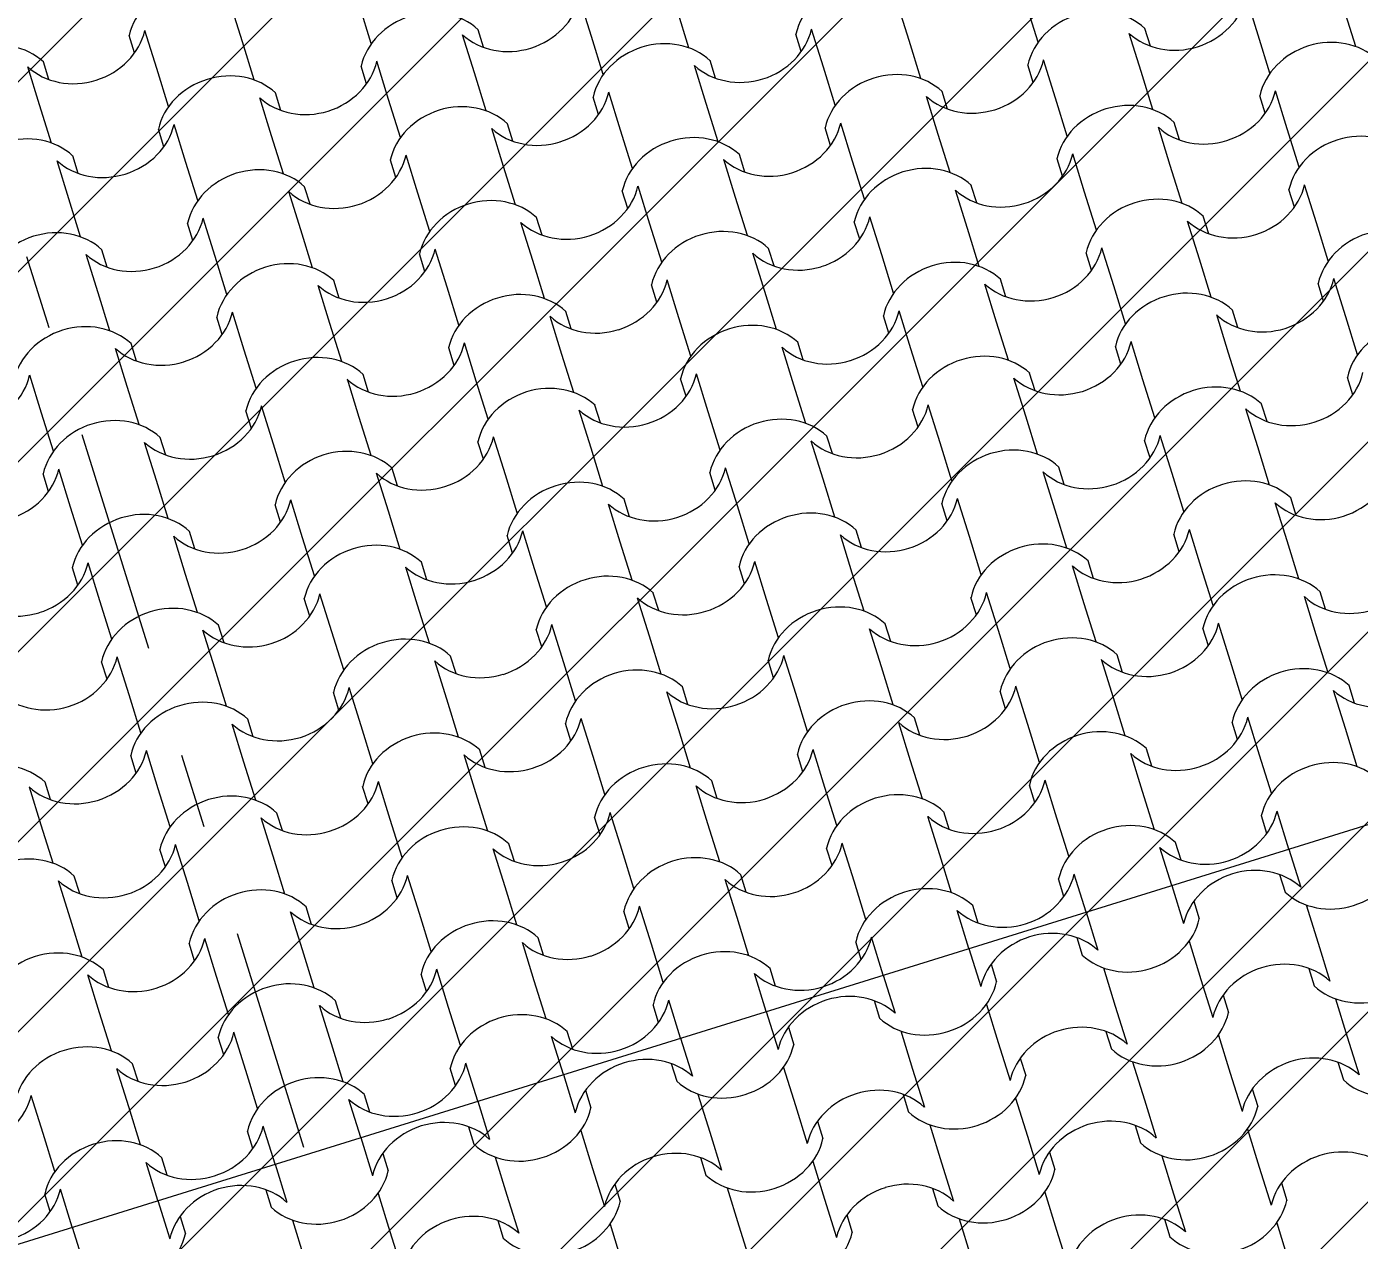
# Model space of a CAD drawing. Header units: metres. Extents: x -111189 to -108577, y -72951 to -72647.
# Drawn here: x -111166.837 to -111165.051, y -72925.406 to -72923.78 of the extents above; entities that cross this region are included whole.
import ezdxf

# ---------------------------------------------------------------- set-up
doc = ezdxf.new("R2010")
doc.units = ezdxf.units.M
doc.header["$MEASUREMENT"] = 0
doc.set_wipeout_variables(frame=1)
doc.linetypes.add('OTK - Traço Ponto CORTES_ALÇ', pattern=[0.6, 0.3, -0.15, 0, -0.15])
doc.linetypes.add('Wipeout_Contour', pattern=[1, 0, -1])
for name, color, linetype in [('00 - Cotas Implantação', 7, 'Continuous'), ('02 - PASSEIOS', 7, 'Continuous'), ('03 - COBERTURA', 7, 'Continuous'), ('13 - IMPLANTAÇÃO (apoio).Layer Apoio', 7, 'Continuous'), ('14 - CORTES.Marcadores', 7, 'Continuous')]:
    doc.layers.add(name, color=color, linetype=linetype)
doc.styles.add('ESTILO_GERADO_2', font='malgunsl.ttf')
doc.dimstyles.new('ESTILO_GERADO__1', dxfattribs={"dimtxt": 0.15, "dimasz": 0.095, "dimexe": 0.18, "dimexo": 0.5, "dimgap": 0, "dimtad": 1, "dimzin": 0, "dimdsep": 46, "dimtxsty": 'ESTILO_GERADO_2', "dimblk": 'ARROWHEAD_2', "dimblk1": 'ARROWHEAD_2', "dimblk2": 'ARROWHEAD_2', "dimcen": 0.09, "dimclrd": 7, "dimclre": 7, "dimclrt": 7, "dimadec": 0, "dimazin": 0, "dimtfac": 1, "dimtdec": 4, "dimtmove": 0, "dimatfit": 3, "dimfxl": 1, "dimtolj": 1, "dimtzin": 0, "dimarcsym": 0})

# ---------------------------------------------------------------- blocks, each defined once
blk = doc.blocks.new('Malha_8_1', base_point=(-111182.45, -72914.5203))
at = {"color": 254, "linetype": 'Wipeout_Contour', "lineweight": 0, "ltscale": 1861428.278801215}
blk.add_wipeout([(-111182.45, -72914.5203), (-111181.1398, -72916.9324), (-111179.283, -72920.3506), (-111178.6992, -72921.4255), (-111173.1932, -72931.5618), (-111171.3979, -72934.867), (-111163.9365, -72948.6033), (-111162.5896, -72948.18), (-111170.1617, -72934.1975), (-111171.9536, -72930.8885), (-111177.4458, -72920.7467), (-111178.0283, -72919.6711), (-111179.8807, -72916.2505), (-111181.0503, -72914.0907)], dxfattribs=at).dxf.layer = '02 - PASSEIOS'
blk = doc.blocks.new('*X120', base_point=(-110957.0649, -73026.2797))
at = {"layer": '03 - COBERTURA', "color": 253, "linetype": 'Continuous', "lineweight": 9}
for p, q in [((-111166.5476, -72923.8002), (-111166.5635, -72923.7492)), ((-111166.3749, -72923.8025), (-111166.3908, -72923.7514)), ((-111166.08, -72923.7928), (-111166.0959, -72923.7418)), ((-111165.6544, -72923.7984), (-111165.6703, -72923.7474)), ((-111165.4817, -72923.8007), (-111165.4976, -72923.7497)), ((-111165.1868, -72923.791), (-111165.2027, -72923.74)), ((-111165.9493, -72923.8081), (-111165.9652, -72923.7571)), ((-111165.0561, -72923.8063), (-111165.072, -72923.7553)), ((-111166.6624, -72923.8359), (-111166.6783, -72923.7849)), ((-111166.2244, -72923.8074), (-111166.2317, -72923.784)), ((-111165.7692, -72923.8341), (-111165.7851, -72923.7831)), ((-111165.3437, -72923.8398), (-111165.3595, -72923.7888)), ((-111165.3312, -72923.8057), (-111165.3385, -72923.7822)), ((-111166.692, -72923.8149), (-111166.6993, -72923.7914)), ((-111166.5317, -72923.8512), (-111166.5476, -72923.8002)), ((-111166.2368, -72923.8415), (-111166.2527, -72923.7905)), ((-111166.0641, -72923.8438), (-111166.08, -72923.7928)), ((-111165.7988, -72923.8131), (-111165.8061, -72923.7896)), ((-111165.6386, -72923.8494), (-111165.6544, -72923.7984)), ((-111165.171, -72923.842), (-111165.1868, -72923.791)), ((-111165.4585, -72923.8755), (-111165.4743, -72923.8244)), ((-111166.8193, -72923.8846), (-111166.8351, -72923.8336)), ((-111166.8068, -72923.8505), (-111166.8141, -72923.8271)), ((-111166.6466, -72923.8869), (-111166.6624, -72923.8359)), ((-111166.3812, -72923.8562), (-111166.3885, -72923.8327)), ((-111166.3517, -72923.8772), (-111166.3675, -72923.8262)), ((-111166.221, -72923.8925), (-111166.2368, -72923.8415)), ((-111165.9261, -72923.8829), (-111165.9419, -72923.8319)), ((-111165.9136, -72923.8488), (-111165.9209, -72923.8253)), ((-111165.7534, -72923.8851), (-111165.7692, -72923.8341)), ((-111165.4881, -72923.8544), (-111165.4953, -72923.831)), ((-111165.3278, -72923.8908), (-111165.3437, -72923.8398)), ((-111166.5085, -72923.926), (-111166.5244, -72923.875)), ((-111166.4961, -72923.8919), (-111166.5033, -72923.8684)), ((-111166.3358, -72923.9282), (-111166.3517, -72923.8772)), ((-111166.0705, -72923.8975), (-111166.0778, -72923.8741)), ((-111166.0409, -72923.9186), (-111166.0568, -72923.8676)), ((-111165.6153, -72923.9242), (-111165.6312, -72923.8732)), ((-111165.6029, -72923.8901), (-111165.6102, -72923.8667)), ((-111165.4426, -72923.9265), (-111165.4585, -72923.8755)), ((-111165.1773, -72923.8958), (-111165.1846, -72923.8723)), ((-111165.1477, -72923.9168), (-111165.1636, -72923.8658)), ((-111166.8034, -72923.9357), (-111166.8193, -72923.8846)), ((-111165.9102, -72923.9339), (-111165.9261, -72923.8829)), ((-111166.6233, -72923.9617), (-111166.6392, -72923.9107)), ((-111166.1853, -72923.9332), (-111166.1926, -72923.9098)), ((-111165.7301, -72923.9599), (-111165.746, -72923.9089)), ((-111165.2921, -72923.9315), (-111165.2994, -72923.908)), ((-111166.6529, -72923.9406), (-111166.6602, -72923.9172)), ((-111166.4926, -72923.977), (-111166.5085, -72923.926)), ((-111166.1977, -72923.9673), (-111166.2136, -72923.9163)), ((-111166.025, -72923.9696), (-111166.0409, -72923.9186)), ((-111165.7597, -72923.9389), (-111165.767, -72923.9154)), ((-111165.5995, -72923.9752), (-111165.6153, -72923.9242)), ((-111165.3046, -72923.9656), (-111165.3204, -72923.9145)), ((-111165.1319, -72923.9678), (-111165.1477, -72923.9168)), ((-111166.7802, -72924.0104), (-111166.796, -72923.9594)), ((-111166.7677, -72923.9763), (-111166.775, -72923.9529)), ((-111166.6075, -72924.0127), (-111166.6233, -72923.9617)), ((-111166.3421, -72923.982), (-111166.3494, -72923.9585)), ((-111166.3126, -72924.003), (-111166.3284, -72923.952)), ((-111166.1819, -72924.0183), (-111166.1977, -72923.9673)), ((-111165.887, -72924.0087), (-111165.9028, -72923.9577)), ((-111165.8745, -72923.9746), (-111165.8818, -72923.9511)), ((-111165.7143, -72924.0109), (-111165.7301, -72923.9599)), ((-111165.449, -72923.9802), (-111165.4562, -72923.9568)), ((-111165.4194, -72924.0013), (-111165.4352, -72923.9502)), ((-111165.2887, -72924.0166), (-111165.3046, -72923.9656)), ((-111166.4694, -72924.0518), (-111166.4853, -72924.0008)), ((-111166.4569, -72924.0177), (-111166.4642, -72923.9942)), ((-111166.2967, -72924.054), (-111166.3126, -72924.003)), ((-111166.0314, -72924.0233), (-111166.0387, -72923.9999)), ((-111166.0018, -72924.0444), (-111166.0176, -72923.9933)), ((-111165.5762, -72924.05), (-111165.5921, -72923.999)), ((-111165.5638, -72924.0159), (-111165.5711, -72923.9925)), ((-111165.4035, -72924.0523), (-111165.4194, -72924.0013)), ((-111165.1382, -72924.0216), (-111165.1455, -72923.9981)), ((-111165.1086, -72924.0426), (-111165.1245, -72923.9916)), ((-111166.7643, -72924.0614), (-111166.7802, -72924.0104)), ((-111165.8711, -72924.0597), (-111165.887, -72924.0087)), ((-111166.5842, -72924.0875), (-111166.6001, -72924.0365)), ((-111166.1462, -72924.059), (-111166.1535, -72924.0356)), ((-111165.691, -72924.0857), (-111165.7069, -72924.0347)), ((-111165.253, -72924.0573), (-111165.2603, -72924.0338)), ((-111166.6138, -72924.0664), (-111166.6211, -72924.043)), ((-111166.4535, -72924.1028), (-111166.4694, -72924.0518)), ((-111166.1586, -72924.0931), (-111166.1745, -72924.0421)), ((-111165.9859, -72924.0954), (-111166.0018, -72924.0444)), ((-111165.7206, -72924.0647), (-111165.7279, -72924.0412)), ((-111165.5604, -72924.101), (-111165.5762, -72924.05)), ((-111165.2655, -72924.0913), (-111165.2813, -72924.0403)), ((-111165.0928, -72924.0936), (-111165.1086, -72924.0426)), ((-111166.741, -72924.1362), (-111166.7569, -72924.0852)), ((-111166.7286, -72924.1021), (-111166.7359, -72924.0787)), ((-111166.5683, -72924.1385), (-111166.5842, -72924.0875)), ((-111166.303, -72924.1078), (-111166.3103, -72924.0843)), ((-111166.2734, -72924.1288), (-111166.2893, -72924.0778)), ((-111165.8479, -72924.1345), (-111165.8637, -72924.0834)), ((-111165.8354, -72924.1004), (-111165.8427, -72924.0769)), ((-111165.6752, -72924.1367), (-111165.691, -72924.0857)), ((-111165.4099, -72924.106), (-111165.4171, -72924.0826)), ((-111165.3803, -72924.127), (-111165.3961, -72924.076)), ((-111165.2496, -72924.1424), (-111165.2655, -72924.0913)), ((-111166.1428, -72924.1441), (-111166.1586, -72924.0931)), ((-111166.4303, -72924.1776), (-111166.4461, -72924.1265)), ((-111166.4178, -72924.1435), (-111166.4251, -72924.12)), ((-111165.9923, -72924.1491), (-111165.9996, -72924.1257)), ((-111165.9627, -72924.1701), (-111165.9785, -72924.1191)), ((-111165.5371, -72924.1758), (-111165.553, -72924.1248)), ((-111165.5247, -72924.1417), (-111165.532, -72924.1183)), ((-111165.3644, -72924.1781), (-111165.3803, -72924.127)), ((-111165.0991, -72924.1474), (-111165.1064, -72924.1239)), ((-111165.0695, -72924.1684), (-111165.0854, -72924.1174)), ((-111166.7252, -72924.1872), (-111166.741, -72924.1362)), ((-111166.2576, -72924.1798), (-111166.2734, -72924.1288)), ((-111165.832, -72924.1855), (-111165.8479, -72924.1345)), ((-111166.5451, -72924.2133), (-111166.561, -72924.1622)), ((-111166.1071, -72924.1848), (-111166.1144, -72924.1614)), ((-111165.6519, -72924.2115), (-111165.6678, -72924.1605)), ((-111165.2139, -72924.183), (-111165.2212, -72924.1596)), ((-111166.5747, -72924.1922), (-111166.582, -72924.1688)), ((-111166.4144, -72924.2286), (-111166.4303, -72924.1776)), ((-111166.1195, -72924.2189), (-111166.1354, -72924.1679)), ((-111165.9468, -72924.2212), (-111165.9627, -72924.1701)), ((-111165.6815, -72924.1905), (-111165.6888, -72924.167)), ((-111165.5213, -72924.2268), (-111165.5371, -72924.1758)), ((-111165.2264, -72924.2171), (-111165.2422, -72924.1661)), ((-111165.0537, -72924.2194), (-111165.0695, -72924.1684)), ((-111166.7019, -72924.262), (-111166.7178, -72924.211)), ((-111166.6895, -72924.2279), (-111166.6968, -72924.2045)), ((-111166.5292, -72924.2643), (-111166.5451, -72924.2133)), ((-111166.2639, -72924.2336), (-111166.2712, -72924.2101)), ((-111166.2343, -72924.2546), (-111166.2502, -72924.2036)), ((-111165.8088, -72924.2602), (-111165.8246, -72924.2092)), ((-111165.7963, -72924.2262), (-111165.8036, -72924.2027)), ((-111165.6361, -72924.2625), (-111165.6519, -72924.2115)), ((-111165.3707, -72924.2318), (-111165.378, -72924.2083)), ((-111165.3412, -72924.2528), (-111165.357, -72924.2018)), ((-111165.2105, -72924.2682), (-111165.2264, -72924.2171)), ((-111166.1037, -72924.2699), (-111166.1195, -72924.2189)), ((-111166.8168, -72924.2977), (-111166.8326, -72924.2467)), ((-111166.3912, -72924.3034), (-111166.407, -72924.2523)), ((-111166.3787, -72924.2693), (-111166.386, -72924.2458)), ((-111165.9532, -72924.2749), (-111165.9605, -72924.2515)), ((-111165.9236, -72924.2959), (-111165.9394, -72924.2449)), ((-111165.498, -72924.3016), (-111165.5139, -72924.2506)), ((-111165.4856, -72924.2675), (-111165.4929, -72924.244)), ((-111165.3253, -72924.3038), (-111165.3412, -72924.2528)), ((-111165.06, -72924.2731), (-111165.0673, -72924.2497)), ((-111166.6861, -72924.313), (-111166.7019, -72924.262)), ((-111166.2185, -72924.3056), (-111166.2343, -72924.2546)), ((-111165.7929, -72924.3113), (-111165.8088, -72924.2602)), ((-111166.506, -72924.339), (-111166.5219, -72924.288)), ((-111166.068, -72924.3106), (-111166.0753, -72924.2871)), ((-111165.6128, -72924.3373), (-111165.6287, -72924.2863)), ((-111165.1748, -72924.3088), (-111165.1821, -72924.2854)), ((-111166.8009, -72924.3487), (-111166.8168, -72924.2977)), ((-111166.5356, -72924.318), (-111166.5429, -72924.2946)), ((-111166.3753, -72924.3544), (-111166.3912, -72924.3034)), ((-111166.0804, -72924.3447), (-111166.0963, -72924.2937)), ((-111165.9077, -72924.347), (-111165.9236, -72924.2959)), ((-111165.6424, -72924.3162), (-111165.6497, -72924.2928)), ((-111165.4822, -72924.3526), (-111165.498, -72924.3016)), ((-111165.1872, -72924.3429), (-111165.2031, -72924.2919)), ((-111166.6628, -72924.3878), (-111166.6787, -72924.3368)), ((-111166.6504, -72924.3537), (-111166.6577, -72924.3303)), ((-111166.4901, -72924.3901), (-111166.506, -72924.339)), ((-111166.2248, -72924.3594), (-111166.2321, -72924.3359)), ((-111166.1952, -72924.3804), (-111166.2111, -72924.3294)), ((-111165.7697, -72924.386), (-111165.7855, -72924.335)), ((-111165.7572, -72924.3519), (-111165.7645, -72924.3285)), ((-111165.597, -72924.3883), (-111165.6128, -72924.3373)), ((-111165.3316, -72924.3576), (-111165.3389, -72924.3341)), ((-111165.3021, -72924.3786), (-111165.3179, -72924.3276)), ((-111166.0646, -72924.3957), (-111166.0804, -72924.3447)), ((-111165.1714, -72924.3939), (-111165.1872, -72924.3429)), ((-111166.7777, -72924.4235), (-111166.7935, -72924.3725)), ((-111166.3521, -72924.4291), (-111166.3679, -72924.3781)), ((-111166.3396, -72924.395), (-111166.3469, -72924.3716)), ((-111165.9141, -72924.4007), (-111165.9214, -72924.3772)), ((-111165.8845, -72924.4217), (-111165.9003, -72924.3707)), ((-111165.4589, -72924.4274), (-111165.4748, -72924.3764)), ((-111165.4465, -72924.3933), (-111165.4538, -72924.3698)), ((-111166.8072, -72924.4025), (-111166.8145, -72924.379)), ((-111166.647, -72924.4388), (-111166.6628, -72924.3878)), ((-111166.1794, -72924.4314), (-111166.1952, -72924.3804)), ((-111165.7538, -72924.437), (-111165.7697, -72924.386)), ((-111165.2862, -72924.4296), (-111165.3021, -72924.3786)), ((-111166.4669, -72924.4648), (-111166.4828, -72924.4138)), ((-111166.0289, -72924.4364), (-111166.0362, -72924.4129)), ((-111165.5737, -72924.4631), (-111165.5896, -72924.4121)), ((-111165.1357, -72924.4346), (-111165.143, -72924.4112)), ((-111166.7618, -72924.4745), (-111166.7777, -72924.4235)), ((-111166.4965, -72924.4438), (-111166.5038, -72924.4203)), ((-111166.3362, -72924.4802), (-111166.3521, -72924.4291)), ((-111166.0413, -72924.4705), (-111166.0572, -72924.4195)), ((-111165.8686, -72924.4727), (-111165.8845, -72924.4217)), ((-111165.6033, -72924.442), (-111165.6106, -72924.4186)), ((-111165.443, -72924.4784), (-111165.4589, -72924.4274)), ((-111165.1481, -72924.4687), (-111165.164, -72924.4177)), ((-111166.6237, -72924.5136), (-111166.6396, -72924.4626)), ((-111166.6113, -72924.4795), (-111166.6186, -72924.456)), ((-111166.451, -72924.5158), (-111166.4669, -72924.4648)), ((-111166.1857, -72924.4851), (-111166.193, -72924.4617)), ((-111166.1561, -72924.5062), (-111166.172, -72924.4552)), ((-111165.7306, -72924.5118), (-111165.7464, -72924.4608)), ((-111165.7181, -72924.4777), (-111165.7254, -72924.4543)), ((-111165.5579, -72924.5141), (-111165.5737, -72924.4631)), ((-111165.2925, -72924.4834), (-111165.2998, -72924.4599)), ((-111165.263, -72924.5044), (-111165.2788, -72924.4534)), ((-111166.0255, -72924.5215), (-111166.0413, -72924.4705)), ((-111165.1323, -72924.5197), (-111165.1481, -72924.4687)), ((-111166.7386, -72924.5493), (-111166.7544, -72924.4983)), ((-111166.3005, -72924.5208), (-111166.3078, -72924.4974)), ((-111165.875, -72924.5265), (-111165.8822, -72924.503)), ((-111165.8454, -72924.5475), (-111165.8612, -72924.4965)), ((-111165.4198, -72924.5532), (-111165.4357, -72924.5021)), ((-111165.4074, -72924.5191), (-111165.4146, -72924.4956)), ((-111166.7681, -72924.5283), (-111166.7754, -72924.5048)), ((-111166.6079, -72924.5646), (-111166.6237, -72924.5136)), ((-111166.313, -72924.5549), (-111166.3288, -72924.5039)), ((-111166.1403, -72924.5572), (-111166.1561, -72924.5062)), ((-111165.7147, -72924.5628), (-111165.7306, -72924.5118)), ((-111165.2471, -72924.5554), (-111165.263, -72924.5044)), ((-111165.9898, -72924.5622), (-111165.9971, -72924.5387)), ((-111165.5346, -72924.5889), (-111165.5505, -72924.5378)), ((-111165.0966, -72924.5604), (-111165.1039, -72924.537)), ((-111166.7227, -72924.6003), (-111166.7386, -72924.5493)), ((-111166.4574, -72924.5696), (-111166.4647, -72924.5461)), ((-111166.4278, -72924.5906), (-111166.4437, -72924.5396)), ((-111166.2971, -72924.6059), (-111166.313, -72924.5549)), ((-111166.0022, -72924.5963), (-111166.0181, -72924.5453)), ((-111165.8295, -72924.5985), (-111165.8454, -72924.5475)), ((-111165.5642, -72924.5678), (-111165.5715, -72924.5444)), ((-111165.4039, -72924.6042), (-111165.4198, -72924.5532)), ((-111165.109, -72924.5945), (-111165.1249, -72924.5435)), ((-111166.5846, -72924.6394), (-111166.6005, -72924.5884)), ((-111166.5722, -72924.6053), (-111166.5795, -72924.5818)), ((-111166.4119, -72924.6416), (-111166.4278, -72924.5906)), ((-111166.1466, -72924.6109), (-111166.1539, -72924.5875)), ((-111166.117, -72924.632), (-111166.1329, -72924.5809)), ((-111165.6915, -72924.6376), (-111165.7073, -72924.5866)), ((-111165.679, -72924.6035), (-111165.6863, -72924.5801)), ((-111165.5188, -72924.6399), (-111165.5346, -72924.5889)), ((-111165.2534, -72924.6092), (-111165.2607, -72924.5857)), ((-111165.2239, -72924.6302), (-111165.2397, -72924.5792)), ((-111165.9864, -72924.6473), (-111166.0022, -72924.5963)), ((-111165.0932, -72924.6455), (-111165.109, -72924.5945)), ((-111166.6995, -72924.6751), (-111166.7153, -72924.6241)), ((-111166.2614, -72924.6466), (-111166.2687, -72924.6232)), ((-111165.8063, -72924.6733), (-111165.8221, -72924.6223)), ((-111165.3807, -72924.679), (-111165.3966, -72924.6279)), ((-111165.3683, -72924.6449), (-111165.3755, -72924.6214)), ((-111166.729, -72924.654), (-111166.7363, -72924.6306)), ((-111166.5688, -72924.6904), (-111166.5846, -72924.6394)), ((-111166.2739, -72924.6807), (-111166.2897, -72924.6297)), ((-111166.1012, -72924.683), (-111166.117, -72924.632)), ((-111165.8359, -72924.6523), (-111165.8431, -72924.6288)), ((-111165.6756, -72924.6886), (-111165.6915, -72924.6376)), ((-111165.208, -72924.6812), (-111165.2239, -72924.6302)), ((-111165.4955, -72924.7146), (-111165.5114, -72924.6636)), ((-111165.0575, -72924.6862), (-111165.0648, -72924.6627)), ((-111166.6836, -72924.7261), (-111166.6995, -72924.6751)), ((-111166.4183, -72924.6954), (-111166.4256, -72924.6719)), ((-111166.3887, -72924.7164), (-111166.4046, -72924.6654)), ((-111166.258, -72924.7317), (-111166.2739, -72924.6807)), ((-111165.9631, -72924.7221), (-111165.979, -72924.671)), ((-111165.9507, -72924.688), (-111165.958, -72924.6645)), ((-111165.7904, -72924.7243), (-111165.8063, -72924.6733)), ((-111165.5251, -72924.6936), (-111165.5324, -72924.6702)), ((-111165.3648, -72924.73), (-111165.3807, -72924.679)), ((-111165.0699, -72924.7203), (-111165.0858, -72924.6693)), ((-111166.5455, -72924.7652), (-111166.5614, -72924.7142)), ((-111166.5331, -72924.7311), (-111166.5404, -72924.7076)), ((-111166.3728, -72924.7674), (-111166.3887, -72924.7164)), ((-111166.1075, -72924.7367), (-111166.1148, -72924.7133)), ((-111166.0779, -72924.7578), (-111166.0938, -72924.7067)), ((-111165.6524, -72924.7634), (-111165.6682, -72924.7124)), ((-111165.6399, -72924.7293), (-111165.6472, -72924.7059)), ((-111165.4797, -72924.7657), (-111165.4955, -72924.7146)), ((-111165.2143, -72924.735), (-111165.2216, -72924.7115)), ((-111165.1848, -72924.756), (-111165.2006, -72924.705)), ((-111165.9473, -72924.7731), (-111165.9631, -72924.7221)), ((-111165.0541, -72924.7713), (-111165.0699, -72924.7203)), ((-111166.6603, -72924.8009), (-111166.6762, -72924.7498)), ((-111166.2223, -72924.7724), (-111166.2296, -72924.749)), ((-111165.7672, -72924.7991), (-111165.783, -72924.7481)), ((-111165.3292, -72924.7706), (-111165.3364, -72924.7472)), ((-111166.6899, -72924.7798), (-111166.6972, -72924.7564)), ((-111166.5297, -72924.8162), (-111166.5455, -72924.7652)), ((-111166.2348, -72924.8065), (-111166.2506, -72924.7555)), ((-111166.0621, -72924.8088), (-111166.0779, -72924.7578)), ((-111165.7968, -72924.7781), (-111165.804, -72924.7546)), ((-111165.6365, -72924.8144), (-111165.6524, -72924.7634)), ((-111165.3416, -72924.8047), (-111165.3575, -72924.7537)), ((-111165.1689, -72924.807), (-111165.1848, -72924.756)), ((-111166.8172, -72924.8496), (-111166.833, -72924.7986)), ((-111166.8047, -72924.8155), (-111166.812, -72924.7921)), ((-111166.6445, -72924.8519), (-111166.6603, -72924.8009)), ((-111166.3792, -72924.8212), (-111166.3865, -72924.7977)), ((-111166.3496, -72924.8422), (-111166.3654, -72924.7912)), ((-111166.2189, -72924.8575), (-111166.2348, -72924.8065)), ((-111165.924, -72924.8478), (-111165.9399, -72924.7968)), ((-111165.9116, -72924.8138), (-111165.9189, -72924.7903)), ((-111165.7513, -72924.8501), (-111165.7672, -72924.7991)), ((-111165.486, -72924.8194), (-111165.4933, -72924.796)), ((-111165.4564, -72924.8404), (-111165.4723, -72924.7894)), ((-111165.3257, -72924.8558), (-111165.3416, -72924.8047)), ((-111166.5064, -72924.891), (-111166.5223, -72924.8399)), ((-111166.494, -72924.8569), (-111166.5013, -72924.8334)), ((-111166.3337, -72924.8932), (-111166.3496, -72924.8422)), ((-111166.0684, -72924.8625), (-111166.0757, -72924.8391)), ((-111166.0388, -72924.8835), (-111166.0547, -72924.8325)), ((-111165.6133, -72924.8892), (-111165.6291, -72924.8382)), ((-111165.6008, -72924.8551), (-111165.6081, -72924.8316)), ((-111165.4406, -72924.8914), (-111165.4564, -72924.8404)), ((-111165.1752, -72924.8607), (-111165.1825, -72924.8373)), ((-111165.1457, -72924.8818), (-111165.1615, -72924.8308)), ((-111166.8013, -72924.9006), (-111166.8172, -72924.8496)), ((-111165.9082, -72924.8989), (-111165.924, -72924.8478)), ((-111166.6212, -72924.9266), (-111166.6371, -72924.8756)), ((-111166.1832, -72924.8982), (-111166.1905, -72924.8748)), ((-111165.7281, -72924.9249), (-111165.7439, -72924.8739)), ((-111165.29, -72924.8964), (-111165.2973, -72924.873)), ((-111166.6508, -72924.9056), (-111166.6581, -72924.8822)), ((-111166.4906, -72924.942), (-111166.5064, -72924.891)), ((-111166.1957, -72924.9323), (-111166.2115, -72924.8813)), ((-111166.023, -72924.9346), (-111166.0388, -72924.8835)), ((-111165.7576, -72924.9039), (-111165.7649, -72924.8804)), ((-111165.5974, -72924.9402), (-111165.6133, -72924.8892)), ((-111165.3025, -72924.9305), (-111165.3184, -72924.8795)), ((-111166.7781, -72924.9754), (-111166.7939, -72924.9244)), ((-111166.7656, -72924.9413), (-111166.7729, -72924.9179)), ((-111166.6054, -72924.9777), (-111166.6212, -72924.9266)), ((-111166.3401, -72924.947), (-111166.3474, -72924.9235)), ((-111166.3105, -72924.968), (-111166.3263, -72924.917)), ((-111165.8849, -72924.9736), (-111165.9008, -72924.9226)), ((-111165.8725, -72924.9395), (-111165.8798, -72924.9161)), ((-111165.7122, -72924.9759), (-111165.7281, -72924.9249)), ((-111165.4469, -72924.9452), (-111165.4542, -72924.9217)), ((-111165.4173, -72924.9662), (-111165.4332, -72924.9152)), ((-111166.1798, -72924.9833), (-111166.1957, -72924.9323)), ((-111166.4673, -72925.0167), (-111166.4832, -72924.9657)), ((-111166.4549, -72924.9827), (-111166.4622, -72924.9592)), ((-111166.0293, -72924.9883), (-111166.0366, -72924.9648)), ((-111165.9997, -72925.0093), (-111166.0156, -72924.9583)), ((-111165.5742, -72925.015), (-111165.59, -72924.964)), ((-111165.5617, -72924.9809), (-111165.569, -72924.9574)), ((-111166.7622, -72925.0264), (-111166.7781, -72924.9754)), ((-111166.2946, -72925.019), (-111166.3105, -72924.968)), ((-111165.8691, -72925.0247), (-111165.8849, -72924.9736)), ((-111166.5821, -72925.0524), (-111166.598, -72925.0014)), ((-111166.1441, -72925.024), (-111166.1514, -72925.0005)), ((-111165.689, -72925.0507), (-111165.7048, -72924.9997)), ((-111166.6117, -72925.0314), (-111166.619, -72925.008)), ((-111166.4515, -72925.0678), (-111166.4673, -72925.0167)), ((-111166.1566, -72925.0581), (-111166.1724, -72925.0071)), ((-111165.9839, -72925.0603), (-111165.9997, -72925.0093)), ((-111165.7185, -72925.0296), (-111165.7258, -72925.0062)), ((-111166.739, -72925.1012), (-111166.7548, -72925.0502)), ((-111166.7265, -72925.0671), (-111166.7338, -72925.0436)), ((-111166.5663, -72925.1035), (-111166.5821, -72925.0524)), ((-111166.301, -72925.0727), (-111166.3083, -72925.0493)), ((-111166.2714, -72925.0938), (-111166.2872, -72925.0428)), ((-111165.8458, -72925.0994), (-111165.8617, -72925.0484)), ((-111165.8334, -72925.0653), (-111165.8407, -72925.0419)), ((-111166.1407, -72925.1091), (-111166.1566, -72925.0581)), ((-111166.4282, -72925.1425), (-111166.4441, -72925.0915)), ((-111166.4158, -72925.1084), (-111166.4231, -72925.085)), ((-111165.9902, -72925.1141), (-111165.9975, -72925.0906)), ((-111165.9606, -72925.1351), (-111165.9765, -72925.0841)), ((-111166.7231, -72925.1522), (-111166.739, -72925.1012)), ((-111166.2555, -72925.1448), (-111166.2714, -72925.0938)), ((-111166.543, -72925.1782), (-111166.5589, -72925.1272)), ((-111166.105, -72925.1498), (-111166.1123, -72925.1263)), ((-111166.5726, -72925.1572), (-111166.5799, -72925.1337)), ((-111166.4124, -72925.1935), (-111166.4282, -72925.1425)), ((-111166.1175, -72925.1839), (-111166.1333, -72925.1329)), ((-111166.6999, -72925.227), (-111166.7157, -72925.176)), ((-111166.6874, -72925.1929), (-111166.6947, -72925.1694)), ((-111166.5272, -72925.2292), (-111166.543, -72925.1782)), ((-111166.2619, -72925.1985), (-111166.2692, -72925.1751)), ((-111166.2323, -72925.2196), (-111166.2481, -72925.1686)), ((-111166.8147, -72925.2627), (-111166.8306, -72925.2117)), ((-111166.3891, -72925.2683), (-111166.405, -72925.2173)), ((-111166.3767, -72925.2342), (-111166.384, -72925.2108)), ((-111166.684, -72925.278), (-111166.6999, -72925.227)), ((-111166.5039, -72925.304), (-111166.5198, -72925.253)), ((-111166.7988, -72925.3137), (-111166.8147, -72925.2627)), ((-111166.5335, -72925.283), (-111166.5408, -72925.2595)), ((-111166.6608, -72925.3528), (-111166.6766, -72925.3018)), ((-111166.6483, -72925.3187), (-111166.6556, -72925.2952)), ((-111166.7756, -72925.3885), (-111166.7915, -72925.3374)), ((-111166.8052, -72925.3674), (-111166.8125, -72925.344))]:
    blk.add_line(p, q, dxfattribs=at)
for centre, major_axis, start_param, end_param in [((-111166.6101, -72923.8016), (0.0878, 0.0273), 0.466079, 2.675513), ((-111165.7169, -72923.7998), (0.0878, 0.0273), 0.466079, 2.675513), ((-111166.1855, -72923.7311), (0.0883, 0.0274), 4.715365, 5.812147), ((-111165.2923, -72923.7293), (0.0883, 0.0274), 4.715365, 5.812147), ((-111166.2994, -72923.8429), (0.0878, 0.0273), 0.466079, 2.675513), ((-111165.4062, -72923.8412), (0.0878, 0.0273), 0.466079, 2.675513), ((-111166.7679, -72923.7742), (0.0883, 0.0274), 4.715365, 5.812147), ((-111165.8747, -72923.7725), (0.0883, 0.0274), 4.715365, 5.812147), ((-111165.2918, -72923.7292), (0.0883, 0.0274), 3.612631, 4.709413), ((-111166.8818, -72923.886), (0.0878, 0.0273), 0.466079, 2.675513), ((-111166.1849, -72923.731), (0.0883, 0.0274), 3.612631, 4.709413), ((-111165.9886, -72923.8843), (0.0878, 0.0273), 0.466079, 2.675513), ((-111165.0954, -72923.8825), (0.0878, 0.0273), 0.466079, 2.675513), ((-111165.5639, -72923.8138), (0.0883, 0.0274), 4.715365, 5.812147), ((-111166.7673, -72923.7741), (0.0883, 0.0274), 3.612631, 4.709413), ((-111166.571, -72923.9274), (0.0878, 0.0273), 0.466079, 2.675513), ((-111166.4571, -72923.8156), (0.0883, 0.0274), 4.715365, 5.812147), ((-111165.8742, -72923.7723), (0.0883, 0.0274), 3.612631, 4.709413), ((-111165.6778, -72923.9256), (0.0878, 0.0273), 0.466079, 2.675513), ((-111166.4566, -72923.8154), (0.0883, 0.0274), 3.612631, 4.709413), ((-111166.1464, -72923.8569), (0.0883, 0.0274), 4.715365, 5.812147), ((-111165.5634, -72923.8136), (0.0883, 0.0274), 3.612631, 4.709413), ((-111165.2532, -72923.8551), (0.0883, 0.0274), 4.715365, 5.812147), ((-111166.2603, -72923.9687), (0.0878, 0.0273), 0.466079, 2.675513), ((-111165.3671, -72923.967), (0.0878, 0.0273), 0.466079, 2.675513), ((-111166.7288, -72923.9), (0.0883, 0.0274), 4.715365, 5.812147), ((-111165.8356, -72923.8982), (0.0883, 0.0274), 4.715365, 5.812147), ((-111166.8427, -72924.0118), (0.0878, 0.0273), 0.466079, 2.675513), ((-111166.1458, -72923.8567), (0.0883, 0.0274), 3.612631, 4.709413), ((-111165.9495, -72924.0101), (0.0878, 0.0273), 0.466079, 2.675513), ((-111165.2526, -72923.855), (0.0883, 0.0274), 3.612631, 4.709413), ((-111165.0563, -72924.0083), (0.0878, 0.0273), 0.466079, 2.675513), ((-111166.7282, -72923.8998), (0.0883, 0.0274), 3.612631, 4.709413), ((-111166.5319, -72924.0532), (0.0878, 0.0273), 0.466079, 2.675513), ((-111166.418, -72923.9414), (0.0883, 0.0274), 4.715365, 5.812147), ((-111165.8351, -72923.8981), (0.0883, 0.0274), 3.612631, 4.709413), ((-111165.6387, -72924.0514), (0.0878, 0.0273), 0.466079, 2.675513), ((-111165.5248, -72923.9396), (0.0883, 0.0274), 4.715365, 5.812147), ((-111166.4175, -72923.9412), (0.0883, 0.0274), 3.612631, 4.709413), ((-111166.1072, -72923.9827), (0.0883, 0.0274), 4.715365, 5.812147), ((-111165.5243, -72923.9394), (0.0883, 0.0274), 3.612631, 4.709413), ((-111165.2141, -72923.9809), (0.0883, 0.0274), 4.715365, 5.812147), ((-111166.2212, -72924.0945), (0.0878, 0.0273), 0.466079, 2.675513), ((-111165.328, -72924.0927), (0.0878, 0.0273), 0.466079, 2.675513), ((-111166.6897, -72924.0258), (0.0883, 0.0274), 4.715365, 5.812147), ((-111165.7965, -72924.024), (0.0883, 0.0274), 4.715365, 5.812147), ((-111166.8036, -72924.1376), (0.0878, 0.0273), 0.466079, 2.675513), ((-111166.1067, -72923.9825), (0.0883, 0.0274), 3.612631, 4.709413), ((-111165.9104, -72924.1359), (0.0878, 0.0273), 0.466079, 2.675513), ((-111165.2135, -72923.9808), (0.0883, 0.0274), 3.612631, 4.709413), ((-111165.0172, -72924.1341), (0.0878, 0.0273), 0.466079, 2.675513), ((-111166.6891, -72924.0256), (0.0883, 0.0274), 3.612631, 4.709413), ((-111166.4928, -72924.179), (0.0878, 0.0273), 0.466079, 2.675513), ((-111166.3789, -72924.0671), (0.0883, 0.0274), 4.715365, 5.812147), ((-111165.796, -72924.0239), (0.0883, 0.0274), 3.612631, 4.709413), ((-111165.5996, -72924.1772), (0.0878, 0.0273), 0.466079, 2.675513), ((-111165.4857, -72924.0654), (0.0883, 0.0274), 4.715365, 5.812147), ((-111166.3784, -72924.067), (0.0883, 0.0274), 3.612631, 4.709413), ((-111166.0681, -72924.1085), (0.0883, 0.0274), 4.715365, 5.812147), ((-111165.4852, -72924.0652), (0.0883, 0.0274), 3.612631, 4.709413), ((-111165.175, -72924.1067), (0.0883, 0.0274), 4.715365, 5.812147), ((-111166.1821, -72924.2203), (0.0878, 0.0273), 0.466079, 2.675513), ((-111165.2889, -72924.2185), (0.0878, 0.0273), 0.466079, 2.675513), ((-111166.6506, -72924.1516), (0.0883, 0.0274), 4.715365, 5.812147), ((-111165.7574, -72924.1498), (0.0883, 0.0274), 4.715365, 5.812147), ((-111166.7645, -72924.2634), (0.0878, 0.0273), 0.466079, 2.675513), ((-111166.0676, -72924.1083), (0.0883, 0.0274), 3.612631, 4.709413), ((-111165.8713, -72924.2616), (0.0878, 0.0273), 0.466079, 2.675513), ((-111165.1744, -72924.1066), (0.0883, 0.0274), 3.612631, 4.709413), ((-111164.9781, -72924.2599), (0.0878, 0.0273), 0.466079, 2.675513), ((-111166.65, -72924.1514), (0.0883, 0.0274), 3.612631, 4.709413), ((-111166.4537, -72924.3047), (0.0878, 0.0273), 0.466079, 2.675513), ((-111166.3398, -72924.1929), (0.0883, 0.0274), 4.715365, 5.812147), ((-111165.7569, -72924.1497), (0.0883, 0.0274), 3.612631, 4.709413), ((-111165.5605, -72924.303), (0.0878, 0.0273), 0.466079, 2.675513), ((-111165.4466, -72924.1912), (0.0883, 0.0274), 4.715365, 5.812147), ((-111166.9222, -72924.236), (0.0883, 0.0274), 4.715365, 5.812147), ((-111166.3393, -72924.1928), (0.0883, 0.0274), 3.612631, 4.709413), ((-111166.029, -72924.2343), (0.0883, 0.0274), 4.715365, 5.812147), ((-111165.4461, -72924.191), (0.0883, 0.0274), 3.612631, 4.709413), ((-111165.1359, -72924.2325), (0.0883, 0.0274), 4.715365, 5.812147), ((-111166.1429, -72924.3461), (0.0878, 0.0273), 0.466079, 2.675513), ((-111165.2498, -72924.3443), (0.0878, 0.0273), 0.466079, 2.675513), ((-111166.6115, -72924.2774), (0.0883, 0.0274), 4.715365, 5.812147), ((-111165.7183, -72924.2756), (0.0883, 0.0274), 4.715365, 5.812147), ((-111166.7254, -72924.3892), (0.0878, 0.0273), 0.466079, 2.675513), ((-111166.0285, -72924.2341), (0.0883, 0.0274), 3.612631, 4.709413), ((-111165.8322, -72924.3874), (0.0878, 0.0273), 0.466079, 2.675513), ((-111165.1353, -72924.2323), (0.0883, 0.0274), 3.612631, 4.709413), ((-111166.6109, -72924.2772), (0.0883, 0.0274), 3.612631, 4.709413), ((-111166.3007, -72924.3187), (0.0883, 0.0274), 4.715365, 5.812147), ((-111165.7178, -72924.2754), (0.0883, 0.0274), 3.612631, 4.709413), ((-111165.5214, -72924.4288), (0.0878, 0.0273), 0.466079, 2.675513), ((-111165.4075, -72924.317), (0.0883, 0.0274), 4.715365, 5.812147), ((-111166.4146, -72924.4305), (0.0878, 0.0273), 0.466079, 2.675513), ((-111166.8831, -72924.3618), (0.0883, 0.0274), 4.715365, 5.812147), ((-111166.3002, -72924.3186), (0.0883, 0.0274), 3.612631, 4.709413), ((-111165.9899, -72924.3601), (0.0883, 0.0274), 4.715365, 5.812147), ((-111165.407, -72924.3168), (0.0883, 0.0274), 3.612631, 4.709413), ((-111165.0968, -72924.3583), (0.0883, 0.0274), 4.715365, 5.812147), ((-111166.1038, -72924.4719), (0.0878, 0.0273), 0.466079, 2.675513), ((-111165.2107, -72924.4701), (0.0878, 0.0273), 0.466079, 2.675513), ((-111166.5724, -72924.4032), (0.0883, 0.0274), 4.715365, 5.812147), ((-111165.6792, -72924.4014), (0.0883, 0.0274), 4.715365, 5.812147), ((-111166.6863, -72924.515), (0.0878, 0.0273), 0.466079, 2.675513), ((-111165.9894, -72924.3599), (0.0883, 0.0274), 3.612631, 4.709413), ((-111165.7931, -72924.5132), (0.0878, 0.0273), 0.466079, 2.675513), ((-111165.0962, -72924.3581), (0.0883, 0.0274), 3.612631, 4.709413), ((-111166.5718, -72924.403), (0.0883, 0.0274), 3.612631, 4.709413), ((-111166.2616, -72924.4445), (0.0883, 0.0274), 4.715365, 5.812147), ((-111165.6787, -72924.4012), (0.0883, 0.0274), 3.612631, 4.709413), ((-111165.4823, -72924.5546), (0.0878, 0.0273), 0.466079, 2.675513), ((-111165.3684, -72924.4427), (0.0883, 0.0274), 4.715365, 5.812147), ((-111166.3755, -72924.5563), (0.0878, 0.0273), 0.466079, 2.675513), ((-111166.844, -72924.4876), (0.0883, 0.0274), 4.715365, 5.812147), ((-111165.9508, -72924.4858), (0.0883, 0.0274), 4.715365, 5.812147), ((-111165.3679, -72924.4426), (0.0883, 0.0274), 3.612631, 4.709413), ((-111166.2611, -72924.4443), (0.0883, 0.0274), 3.612631, 4.709413), ((-111166.0647, -72924.5977), (0.0878, 0.0273), 0.466079, 2.675513), ((-111165.1716, -72924.5959), (0.0878, 0.0273), 0.466079, 2.675513), ((-111165.6401, -72924.5272), (0.0883, 0.0274), 4.715365, 5.812147), ((-111166.8435, -72924.4875), (0.0883, 0.0274), 3.612631, 4.709413), ((-111166.6472, -72924.6408), (0.0878, 0.0273), 0.466079, 2.675513), ((-111166.5333, -72924.529), (0.0883, 0.0274), 4.715365, 5.812147), ((-111165.9503, -72924.4857), (0.0883, 0.0274), 3.612631, 4.709413), ((-111165.754, -72924.639), (0.0878, 0.0273), 0.466079, 2.675513), ((-111165.0571, -72924.4839), (0.0883, 0.0274), 3.612631, 4.709413), ((-111166.5327, -72924.5288), (0.0883, 0.0274), 3.612631, 4.709413), ((-111166.2225, -72924.5703), (0.0883, 0.0274), 4.715365, 5.812147), ((-111165.6395, -72924.527), (0.0883, 0.0274), 3.612631, 4.709413), ((-111165.3293, -72924.5685), (0.0883, 0.0274), 4.715365, 5.812147), ((-111166.3364, -72924.6821), (0.0878, 0.0273), 0.466079, 2.675513), ((-111165.4432, -72924.6804), (0.0878, 0.0273), 0.466079, 2.675513), ((-111166.8049, -72924.6134), (0.0883, 0.0274), 4.715365, 5.812147), ((-111165.9117, -72924.6116), (0.0883, 0.0274), 4.715365, 5.812147), ((-111165.3288, -72924.5684), (0.0883, 0.0274), 3.612631, 4.709413), ((-111166.222, -72924.5701), (0.0883, 0.0274), 3.612631, 4.709413), ((-111166.0256, -72924.7235), (0.0878, 0.0273), 0.466079, 2.675513), ((-111165.1325, -72924.7217), (0.0878, 0.0273), 0.466079, 2.675513), ((-111165.601, -72924.653), (0.0883, 0.0274), 4.715365, 5.812147), ((-111166.8044, -72924.6132), (0.0883, 0.0274), 3.612631, 4.709413), ((-111166.6081, -72924.7666), (0.0878, 0.0273), 0.466079, 2.675513), ((-111166.4941, -72924.6547), (0.0883, 0.0274), 4.715365, 5.812147), ((-111165.9112, -72924.6115), (0.0883, 0.0274), 3.612631, 4.709413), ((-111165.7149, -72924.7648), (0.0878, 0.0273), 0.466079, 2.675513), ((-111165.018, -72924.6097), (0.0883, 0.0274), 3.612631, 4.709413), ((-111166.4936, -72924.6546), (0.0883, 0.0274), 3.612631, 4.709413), ((-111166.1834, -72924.6961), (0.0883, 0.0274), 4.715365, 5.812147), ((-111165.6004, -72924.6528), (0.0883, 0.0274), 3.612631, 4.709413), ((-111165.2902, -72924.6943), (0.0883, 0.0274), 4.715365, 5.812147), ((-111166.2973, -72924.8079), (0.0878, 0.0273), 0.466079, 2.675513), ((-111165.4041, -72924.8061), (0.0878, 0.0273), 0.466079, 2.675513), ((-111166.7658, -72924.7392), (0.0883, 0.0274), 4.715365, 5.812147), ((-111165.8726, -72924.7374), (0.0883, 0.0274), 4.715365, 5.812147), ((-111166.8797, -72924.851), (0.0878, 0.0273), 0.466079, 2.675513), ((-111166.1829, -72924.6959), (0.0883, 0.0274), 3.612631, 4.709413), ((-111165.9865, -72924.8492), (0.0878, 0.0273), 0.466079, 2.675513), ((-111165.2897, -72924.6942), (0.0883, 0.0274), 3.612631, 4.709413), ((-111165.0934, -72924.8475), (0.0878, 0.0273), 0.466079, 2.675513), ((-111166.7653, -72924.739), (0.0883, 0.0274), 3.612631, 4.709413), ((-111166.569, -72924.8924), (0.0878, 0.0273), 0.466079, 2.675513), ((-111166.455, -72924.7805), (0.0883, 0.0274), 4.715365, 5.812147), ((-111165.8721, -72924.7373), (0.0883, 0.0274), 3.612631, 4.709413), ((-111165.6758, -72924.8906), (0.0878, 0.0273), 0.466079, 2.675513), ((-111165.5619, -72924.7788), (0.0883, 0.0274), 4.715365, 5.812147), ((-111166.4545, -72924.7804), (0.0883, 0.0274), 3.612631, 4.709413), ((-111166.1443, -72924.8219), (0.0883, 0.0274), 4.715365, 5.812147), ((-111165.5613, -72924.7786), (0.0883, 0.0274), 3.612631, 4.709413), ((-111165.2511, -72924.8201), (0.0883, 0.0274), 4.715365, 5.812147), ((-111166.2582, -72924.9337), (0.0878, 0.0273), 0.466079, 2.675513), ((-111165.365, -72924.9319), (0.0878, 0.0273), 0.466079, 2.675513), ((-111166.7267, -72924.865), (0.0883, 0.0274), 4.715365, 5.812147), ((-111165.8335, -72924.8632), (0.0883, 0.0274), 4.715365, 5.812147), ((-111166.8406, -72924.9768), (0.0878, 0.0273), 0.466079, 2.675513), ((-111166.1438, -72924.8217), (0.0883, 0.0274), 3.612631, 4.709413), ((-111165.9474, -72924.975), (0.0878, 0.0273), 0.466079, 2.675513), ((-111165.2506, -72924.8199), (0.0883, 0.0274), 3.612631, 4.709413), ((-111166.7262, -72924.8648), (0.0883, 0.0274), 3.612631, 4.709413), ((-111166.5298, -72925.0181), (0.0878, 0.0273), 0.466079, 2.675513), ((-111166.4159, -72924.9063), (0.0883, 0.0274), 4.715365, 5.812147), ((-111165.833, -72924.8631), (0.0883, 0.0274), 3.612631, 4.709413), ((-111165.6367, -72925.0164), (0.0878, 0.0273), 0.466079, 2.675513), ((-111165.5228, -72924.9046), (0.0883, 0.0274), 4.715365, 5.812147), ((-111166.4154, -72924.9062), (0.0883, 0.0274), 3.612631, 4.709413), ((-111166.1052, -72924.9477), (0.0883, 0.0274), 4.715365, 5.812147), ((-111165.5222, -72924.9044), (0.0883, 0.0274), 3.612631, 4.709413), ((-111166.2191, -72925.0595), (0.0878, 0.0273), 0.466079, 2.675513), ((-111166.6876, -72924.9908), (0.0883, 0.0274), 4.715365, 5.812147), ((-111165.7944, -72924.989), (0.0883, 0.0274), 4.715365, 5.812147), ((-111166.8015, -72925.1026), (0.0878, 0.0273), 0.466079, 2.675513), ((-111166.1047, -72924.9475), (0.0883, 0.0274), 3.612631, 4.709413), ((-111165.9083, -72925.1008), (0.0878, 0.0273), 0.466079, 2.675513), ((-111166.6871, -72924.9906), (0.0883, 0.0274), 3.612631, 4.709413), ((-111166.4907, -72925.1439), (0.0878, 0.0273), 0.466079, 2.675513), ((-111166.3768, -72925.0321), (0.0883, 0.0274), 4.715365, 5.812147), ((-111165.7939, -72924.9888), (0.0883, 0.0274), 3.612631, 4.709413), ((-111166.3763, -72925.0319), (0.0883, 0.0274), 3.612631, 4.709413), ((-111166.0661, -72925.0735), (0.0883, 0.0274), 4.715365, 5.812147), ((-111166.18, -72925.1853), (0.0878, 0.0273), 0.466079, 2.675513), ((-111166.6485, -72925.1166), (0.0883, 0.0274), 4.715365, 5.812147), ((-111166.7624, -72925.2284), (0.0878, 0.0273), 0.466079, 2.675513), ((-111166.0656, -72925.0733), (0.0883, 0.0274), 3.612631, 4.709413), ((-111166.648, -72925.1164), (0.0883, 0.0274), 3.612631, 4.709413), ((-111166.3377, -72925.1579), (0.0883, 0.0274), 4.715365, 5.812147), ((-111166.4516, -72925.2697), (0.0878, 0.0273), 0.466079, 2.675513), ((-111166.9202, -72925.201), (0.0883, 0.0274), 4.715365, 5.812147), ((-111166.3372, -72925.1577), (0.0883, 0.0274), 3.612631, 4.709413), ((-111166.6094, -72925.2423), (0.0883, 0.0274), 4.715365, 5.812147), ((-111166.7233, -72925.3542), (0.0878, 0.0273), 0.466079, 2.675513), ((-111166.6089, -72925.2422), (0.0883, 0.0274), 3.612631, 4.709413), ((-111166.881, -72925.3268), (0.0883, 0.0274), 4.715365, 5.812147)]:
    blk.add_ellipse(centre, major_axis=major_axis, ratio=0.876216, start_param=start_param, end_param=end_param, dxfattribs=at)
blk = doc.blocks.new('*X121', base_point=(-110957.0649, -73026.2797))
at = {"layer": '03 - COBERTURA', "color": 253, "linetype": 'Continuous', "lineweight": 9}
for p, q in [((-111165.1457, -72924.8818), (-111165.1298, -72924.9328)), ((-111165.3025, -72924.9305), (-111165.2866, -72924.9815)), ((-111165.1581, -72924.9159), (-111165.1508, -72924.9393)), ((-111165.4173, -72924.9662), (-111165.4015, -72925.0172)), ((-111165.2729, -72924.9516), (-111165.2656, -72924.975)), ((-111165.1224, -72924.9566), (-111165.1065, -72925.0076)), ((-111165.4298, -72925.0003), (-111165.4225, -72925.0238)), ((-111165.5742, -72925.015), (-111165.5583, -72925.066)), ((-111165.2792, -72925.0053), (-111165.2634, -72925.0563)), ((-111165.1065, -72925.0076), (-111165.0907, -72925.0586)), ((-111165.5446, -72925.036), (-111165.5373, -72925.0595)), ((-111165.689, -72925.0507), (-111165.6731, -72925.1017)), ((-111165.3941, -72925.041), (-111165.3782, -72925.092)), ((-111165.2634, -72925.0563), (-111165.2475, -72925.1073)), ((-111165.119, -72925.0417), (-111165.1117, -72925.0651)), ((-111165.7014, -72925.0848), (-111165.6941, -72925.1082)), ((-111165.5509, -72925.0898), (-111165.535, -72925.1408)), ((-111165.3782, -72925.092), (-111165.3623, -72925.143)), ((-111165.2338, -72925.0773), (-111165.2265, -72925.1008)), ((-111165.0833, -72925.0823), (-111165.0674, -72925.1334)), ((-111165.8458, -72925.0994), (-111165.8299, -72925.1504)), ((-111165.8162, -72925.1205), (-111165.8089, -72925.1439)), ((-111165.6657, -72925.1254), (-111165.6499, -72925.1765)), ((-111165.3907, -72925.1261), (-111165.3834, -72925.1496)), ((-111165.9606, -72925.1351), (-111165.9448, -72925.1861)), ((-111165.535, -72925.1408), (-111165.5192, -72925.1918)), ((-111165.2401, -72925.1311), (-111165.2243, -72925.1821)), ((-111165.0674, -72925.1334), (-111165.0516, -72925.1844)), ((-111165.5055, -72925.1618), (-111165.4982, -72925.1853)), ((-111165.9731, -72925.1692), (-111165.9658, -72925.1927)), ((-111165.8226, -72925.1742), (-111165.8067, -72925.2252)), ((-111165.6499, -72925.1765), (-111165.634, -72925.2275)), ((-111165.355, -72925.1668), (-111165.3391, -72925.2178)), ((-111165.0799, -72925.1674), (-111165.0726, -72925.1909)), ((-111166.1175, -72925.1839), (-111166.1016, -72925.2349)), ((-111165.2243, -72925.1821), (-111165.2084, -72925.2331)), ((-111166.0879, -72925.2049), (-111166.0806, -72925.2284)), ((-111165.9374, -72925.2099), (-111165.9215, -72925.2609)), ((-111165.6623, -72925.2106), (-111165.655, -72925.234)), ((-111165.5118, -72925.2155), (-111165.4959, -72925.2666)), ((-111165.1947, -72925.2031), (-111165.1874, -72925.2266)), ((-111166.2323, -72925.2196), (-111166.2164, -72925.2706)), ((-111165.8067, -72925.2252), (-111165.7908, -72925.2762)), ((-111165.3391, -72925.2178), (-111165.3232, -72925.2688)), ((-111165.7771, -72925.2462), (-111165.7698, -72925.2697)), ((-111165.6266, -72925.2512), (-111165.6108, -72925.3022)), ((-111165.3515, -72925.2519), (-111165.3443, -72925.2753)), ((-111166.3891, -72925.2683), (-111166.3733, -72925.3193)), ((-111166.2447, -72925.2537), (-111166.2374, -72925.2771)), ((-111166.0942, -72925.2587), (-111166.0784, -72925.3097)), ((-111165.9215, -72925.2609), (-111165.9057, -72925.3119)), ((-111165.4959, -72925.2666), (-111165.4801, -72925.3176)), ((-111165.201, -72925.2569), (-111165.1852, -72925.3079)), ((-111165.4664, -72925.2876), (-111165.4591, -72925.311)), ((-111166.5039, -72925.304), (-111166.4881, -72925.355)), ((-111166.3595, -72925.2894), (-111166.3522, -72925.3128)), ((-111166.209, -72925.2943), (-111166.1932, -72925.3454)), ((-111165.934, -72925.295), (-111165.9267, -72925.3185)), ((-111165.7835, -72925.3), (-111165.7676, -72925.351)), ((-111165.6108, -72925.3022), (-111165.5949, -72925.3533)), ((-111165.3159, -72925.2926), (-111165.3, -72925.3436)), ((-111166.0784, -72925.3097), (-111166.0625, -72925.3607)), ((-111165.1852, -72925.3079), (-111165.1693, -72925.3589)), ((-111166.5164, -72925.3381), (-111166.5091, -72925.3616)), ((-111166.0488, -72925.3307), (-111166.0415, -72925.3541)), ((-111165.8983, -72925.3357), (-111165.8824, -72925.3867)), ((-111165.6232, -72925.3363), (-111165.6159, -72925.3598)), ((-111165.4727, -72925.3413), (-111165.4568, -72925.3923)), ((-111165.1556, -72925.3289), (-111165.1483, -72925.3524)), ((-111166.6608, -72925.3528), (-111166.6449, -72925.4038)), ((-111166.3659, -72925.3431), (-111166.35, -72925.3941)), ((-111166.1932, -72925.3454), (-111166.1773, -72925.3964)), ((-111165.7676, -72925.351), (-111165.7517, -72925.402)), ((-111165.3, -72925.3436), (-111165.2841, -72925.3946)), ((-111166.6312, -72925.3738), (-111166.6239, -72925.3973)), ((-111165.738, -72925.372), (-111165.7307, -72925.3955)), ((-111165.5875, -72925.377), (-111165.5717, -72925.428)), ((-111165.3124, -72925.3777), (-111165.3052, -72925.4011)), ((-111166.7756, -72925.3885), (-111166.7597, -72925.4395)), ((-111166.4807, -72925.3788), (-111166.4648, -72925.4298)), ((-111166.35, -72925.3941), (-111166.3342, -72925.4451)), ((-111166.2056, -72925.3794), (-111166.1983, -72925.4029)), ((-111166.0551, -72925.3844), (-111166.0393, -72925.4355)), ((-111165.8824, -72925.3867), (-111165.8666, -72925.4377)), ((-111165.4568, -72925.3923), (-111165.441, -72925.4434)), ((-111165.1619, -72925.3827), (-111165.1461, -72925.4337))]:
    blk.add_line(p, q, dxfattribs=at)
for centre, major_axis, start_param, end_param in [((-111165.0831, -72924.8804), (0.0878, 0.0273), 3.607672, 5.817106), ((-111165.1976, -72924.9924), (0.0883, 0.0274), 0.471039, 1.56782), ((-111165.197, -72924.9922), (0.0883, 0.0274), 1.573772, 2.670554), ((-111165.3548, -72924.9648), (0.0878, 0.0273), 3.607672, 5.817106), ((-111165.4687, -72925.0766), (0.0883, 0.0274), 1.573772, 2.670554), ((-111165.4692, -72925.0768), (0.0883, 0.0274), 0.471039, 1.56782), ((-111165.044, -72925.0062), (0.0878, 0.0273), 3.607672, 5.817106), ((-111165.1585, -72925.1181), (0.0883, 0.0274), 0.471039, 1.56782), ((-111165.1579, -72925.118), (0.0883, 0.0274), 1.573772, 2.670554), ((-111165.7409, -72925.1613), (0.0883, 0.0274), 0.471039, 1.56782), ((-111165.6264, -72925.0493), (0.0878, 0.0273), 3.607672, 5.817106), ((-111165.7404, -72925.1611), (0.0883, 0.0274), 1.573772, 2.670554), ((-111165.3157, -72925.0906), (0.0878, 0.0273), 3.607672, 5.817106), ((-111165.4296, -72925.2024), (0.0883, 0.0274), 1.573772, 2.670554), ((-111165.4301, -72925.2026), (0.0883, 0.0274), 0.471039, 1.56782), ((-111165.8981, -72925.1337), (0.0878, 0.0273), 3.607672, 5.817106), ((-111165.0049, -72925.132), (0.0878, 0.0273), 3.607672, 5.817106), ((-111166.0125, -72925.2457), (0.0883, 0.0274), 0.471039, 1.56782), ((-111165.1194, -72925.2439), (0.0883, 0.0274), 0.471039, 1.56782), ((-111166.012, -72925.2455), (0.0883, 0.0274), 1.573772, 2.670554), ((-111165.1188, -72925.2438), (0.0883, 0.0274), 1.573772, 2.670554), ((-111165.7018, -72925.287), (0.0883, 0.0274), 0.471039, 1.56782), ((-111165.5873, -72925.1751), (0.0878, 0.0273), 3.607672, 5.817106), ((-111165.7012, -72925.2869), (0.0883, 0.0274), 1.573772, 2.670554), ((-111166.1698, -72925.2182), (0.0878, 0.0273), 3.607672, 5.817106), ((-111165.2766, -72925.2164), (0.0878, 0.0273), 3.607672, 5.817106), ((-111166.2837, -72925.33), (0.0883, 0.0274), 1.573772, 2.670554), ((-111166.2842, -72925.3302), (0.0883, 0.0274), 0.471039, 1.56782), ((-111165.3905, -72925.3282), (0.0883, 0.0274), 1.573772, 2.670554), ((-111165.391, -72925.3284), (0.0883, 0.0274), 0.471039, 1.56782), ((-111165.859, -72925.2595), (0.0878, 0.0273), 3.607672, 5.817106), ((-111165.9734, -72925.3715), (0.0883, 0.0274), 0.471039, 1.56782), ((-111165.0803, -72925.3697), (0.0883, 0.0274), 0.471039, 1.56782), ((-111165.9729, -72925.3713), (0.0883, 0.0274), 1.573772, 2.670554), ((-111165.0797, -72925.3696), (0.0883, 0.0274), 1.573772, 2.670554), ((-111166.4414, -72925.3026), (0.0878, 0.0273), 3.607672, 5.817106), ((-111165.5482, -72925.3009), (0.0878, 0.0273), 3.607672, 5.817106), ((-111166.5553, -72925.4144), (0.0883, 0.0274), 1.573772, 2.670554), ((-111166.5558, -72925.4146), (0.0883, 0.0274), 0.471039, 1.56782), ((-111165.6621, -72925.4127), (0.0883, 0.0274), 1.573772, 2.670554), ((-111165.6627, -72925.4128), (0.0883, 0.0274), 0.471039, 1.56782), ((-111166.1307, -72925.344), (0.0878, 0.0273), 3.607672, 5.817106), ((-111165.2375, -72925.3422), (0.0878, 0.0273), 3.607672, 5.817106), ((-111166.2451, -72925.4559), (0.0883, 0.0274), 0.471039, 1.56782), ((-111165.3514, -72925.454), (0.0883, 0.0274), 1.573772, 2.670554), ((-111165.3519, -72925.4542), (0.0883, 0.0274), 0.471039, 1.56782), ((-111166.2446, -72925.4558), (0.0883, 0.0274), 1.573772, 2.670554), ((-111165.8199, -72925.3853), (0.0878, 0.0273), 3.607672, 5.817106), ((-111166.7131, -72925.3871), (0.0878, 0.0273), 3.607672, 5.817106)]:
    blk.add_ellipse(centre, major_axis=major_axis, ratio=0.876216, start_param=start_param, end_param=end_param, dxfattribs=at)
blk = doc.blocks.new('Cobertura_2_1', base_point=(-111162.6239, -72921.6369))
at = {"layer": '03 - COBERTURA', "color": 7, "linetype": 'Continuous', "lineweight": 13, "flags": 128}
blk.add_lwpolyline([(-111168.0856, -72925.7957), (-111161.9263, -72923.881)], dxfattribs=at)
at = {"layer": '03 - COBERTURA', "color": 7, "linetype": 'Continuous', "lineweight": 13}
for name in ['*X120', '*X121']:
    blk.add_blockref(name, (-110957.0649, -73026.2797), dxfattribs=at)
blk = doc.blocks.new('*D123', base_point=(-110957.0649, -73026.2797))
at = {"layer": '00 - Cotas Implantação', "color": 7, "linetype": 'Continuous', "lineweight": 5, "transparency": 16777216}
for p, q in [((-111155.1284, -72925.535), (-111154.9522, -72926.102)), ((-111154.9959, -72926.0829), (-111154.9641, -72925.9421)), ((-111154.9216, -72925.9943), (-111154.98, -72926.0125)), ((-111154.98, -72926.0125), (-111159.7563, -72927.4972)), ((-111159.9047, -72927.0198), (-111159.7285, -72927.5868)), ((-111159.7722, -72927.5676), (-111159.7404, -72927.4268)), ((-111159.7563, -72927.4972), (-111169.208, -72930.4354))]:
    blk.add_line(p, q, dxfattribs=at)
at = {"layer": '00 - Cotas Implantação', "color": 7, "lineweight": 5, "transparency": 16777216, "insert": (-111157.5629, -72926.784), "char_height": 0.15, "attachment_point": 7, "rotation": 17.2686, "style": 'ESTILO_GERADO_2'}
blk.add_mtext('\\A1;{\\pql;\\fMalgun Gothic Semilight|b0|i0|c0|p0;\\W1.000000;5,00}', dxfattribs=at)
blk = doc.blocks.new('ARROWHEAD_2')
at = {"color": 0, "linetype": 'Continuous', "lineweight": 0}
for p, q in [((-0.378, -0.655), (0.378, 0.655)), ((0, 0), (-1, 0))]:
    blk.add_line(p, q, dxfattribs=at)
blk = doc.blocks.new('Plano de Corte_4_1', base_point=(-111170.592, -72912.0077))
at = {"layer": '14 - CORTES.Marcadores', "color": 7, "linetype": 'OTK - Traço Ponto CORTES_ALÇ', "lineweight": 5}
blk.add_line((-111170.5029, -72912.2942), (-111163.6544, -72934.3248), dxfattribs=at)

msp = doc.modelspace()

# ---------------------------------------------------------------- block references
at = {"layer": '02 - PASSEIOS', "color": 7, "lineweight": 13}
msp.add_blockref('Malha_8_1', (-111182.45, -72914.5203), dxfattribs=at)

# ---------------------------------------------------------------- next in the draw order: hatches: boundary and pattern name
at = {"layer": '13 - IMPLANTAÇÃO (apoio).Layer Apoio', "linetype": 'Continuous', "lineweight": 13}
h = msp.add_hatch(dxfattribs=at)
h.set_pattern_fill('MASONRY_BLOCK_0001', color=134, style=0, pattern_type=2)
h.set_pattern_definition([(45, (-111166.59685, -72922.58399), (-0.1272792, 0.1272792), [])])
h.paths.add_polyline_path([(-111172.9199, -72919.3398), (-111171.3615, -72924.3531), (-111171.1219, -72924.2786), (-111169.7267, -72928.7668), (-111160.2738, -72925.8282), (-111163.2274, -72916.3267)])

# ---------------------------------------------------------------- next in the draw order: block references
at = {"layer": '03 - COBERTURA', "color": 7, "linetype": 'Continuous', "lineweight": 13}
msp.add_blockref('Cobertura_2_1', (-111162.6239, -72921.6369), dxfattribs=at)
at = {"layer": '14 - CORTES.Marcadores', "color": 7, "lineweight": 5}
msp.add_blockref('Plano de Corte_4_1', (-111170.592, -72912.0077), dxfattribs=at)

# ---------------------------------------------------------------- next in the draw order: dimensions: what is measured, and where the dimension line sits
at = {"layer": '00 - Cotas Implantação', "color": 7, "linetype": 'Continuous', "lineweight": 5}
dim = msp.add_linear_dim(base=(-111159.7563, -72927.4972), p1=(-111155.4976, -72924.3474), p2=(-111160.275, -72925.8286), angle=197.2686, dimstyle='ESTILO_GERADO__1', dxfattribs=at)
dim.commit()
dim.dimension.update_dxf_attribs({"geometry": '*D123', "text_midpoint": (-111157.3998, -72926.6547), "dimtype": 160, "text_rotation": 17.2686})

doc.saveas('drawing.dxf')
